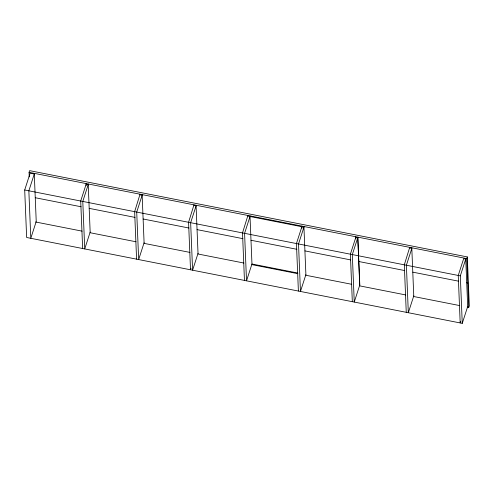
<?xml version="1.0" encoding="UTF-8"?>
<svg xmlns="http://www.w3.org/2000/svg" width="494" height="494" viewBox="0 0 494 494"><rect width="100%" height="100%" fill="white"/><g stroke="black" fill="none" stroke-linecap="round" stroke-linejoin="round"><path stroke-width="0.74" d="M29.257 176.901L29.072 172.326L29.615 170.646L467.305 256.929L469.3 305.687L468.757 307.367L467.25 307.07M460.661 321.483L460.186 322.946L458.241 275.448L463.675 258.628L465.749 259.041L467.695 306.533L462.261 323.354L26.645 237.484L24.7 189.986L30.134 173.166L34.284 173.987L36.229 221.479L30.795 238.299L28.85 190.808L34.284 173.987M90.161 232.112L84.727 248.933L82.782 201.435L88.216 184.614L86.141 184.206L80.707 201.027L82.652 248.519M140.049 194.204L134.64 211.66L136.585 259.152M144.094 242.739L138.66 259.56L136.715 212.068L142.149 195.247L140.074 194.84M193.981 204.837L188.572 222.294L190.517 269.786L190.993 268.322M198.026 253.373L192.592 270.193L190.647 222.701L196.081 205.881L194.006 205.473M247.914 215.47L242.505 232.921L244.456 280.419M250.013 216.514L244.579 233.335L246.525 280.827L251.959 264.006L297.808 273.04M301.871 226.734L296.443 243.554L298.388 291.046M305.891 274.639L300.463 291.46L298.518 243.962L303.946 227.141L247.939 216.1M409.717 247.364L404.308 264.821L406.253 312.313M413.762 295.9L408.328 312.721L406.383 265.229L411.817 248.408L409.742 248M462.261 323.354L460.315 275.862L465.749 259.041M468.757 307.367L466.762 258.609L467.305 256.929M29.072 172.326L466.762 258.609M405.698 294.937L359.854 285.903L357.749 237.75L352.315 254.571L354.26 302.062L359.694 285.242L357.884 237.775L355.81 237.367L350.376 254.188L352.321 301.68M24.7 189.986L460.315 275.862M35.253 197.73L81.102 206.77M89.186 208.363L135.035 217.403M143.124 218.996L188.967 228.03M197.057 229.624L242.9 238.664M250.989 240.257L296.832 249.297M304.922 250.89L350.765 259.93M358.724 261.499L404.691 270.558M412.786 272.151L458.636 281.191M466.719 282.784L467.756 282.988M35.568 221.979L82.109 231.149M136.035 241.782L90.186 232.742L88.191 183.984M189.968 252.409L144.118 243.375L142.124 194.617M243.9 263.043L198.051 254.009L196.056 205.245M297.833 273.676L251.989 264.636L249.989 215.878M351.765 284.309L305.922 275.269L303.921 226.511M459.723 305.588L413.787 296.536L411.786 247.772M357.854 237.145L357.884 237.775M355.779 236.731L355.871 238.898M301.846 226.104L301.939 228.265M86.117 183.577L86.203 185.738"/></g></svg>
